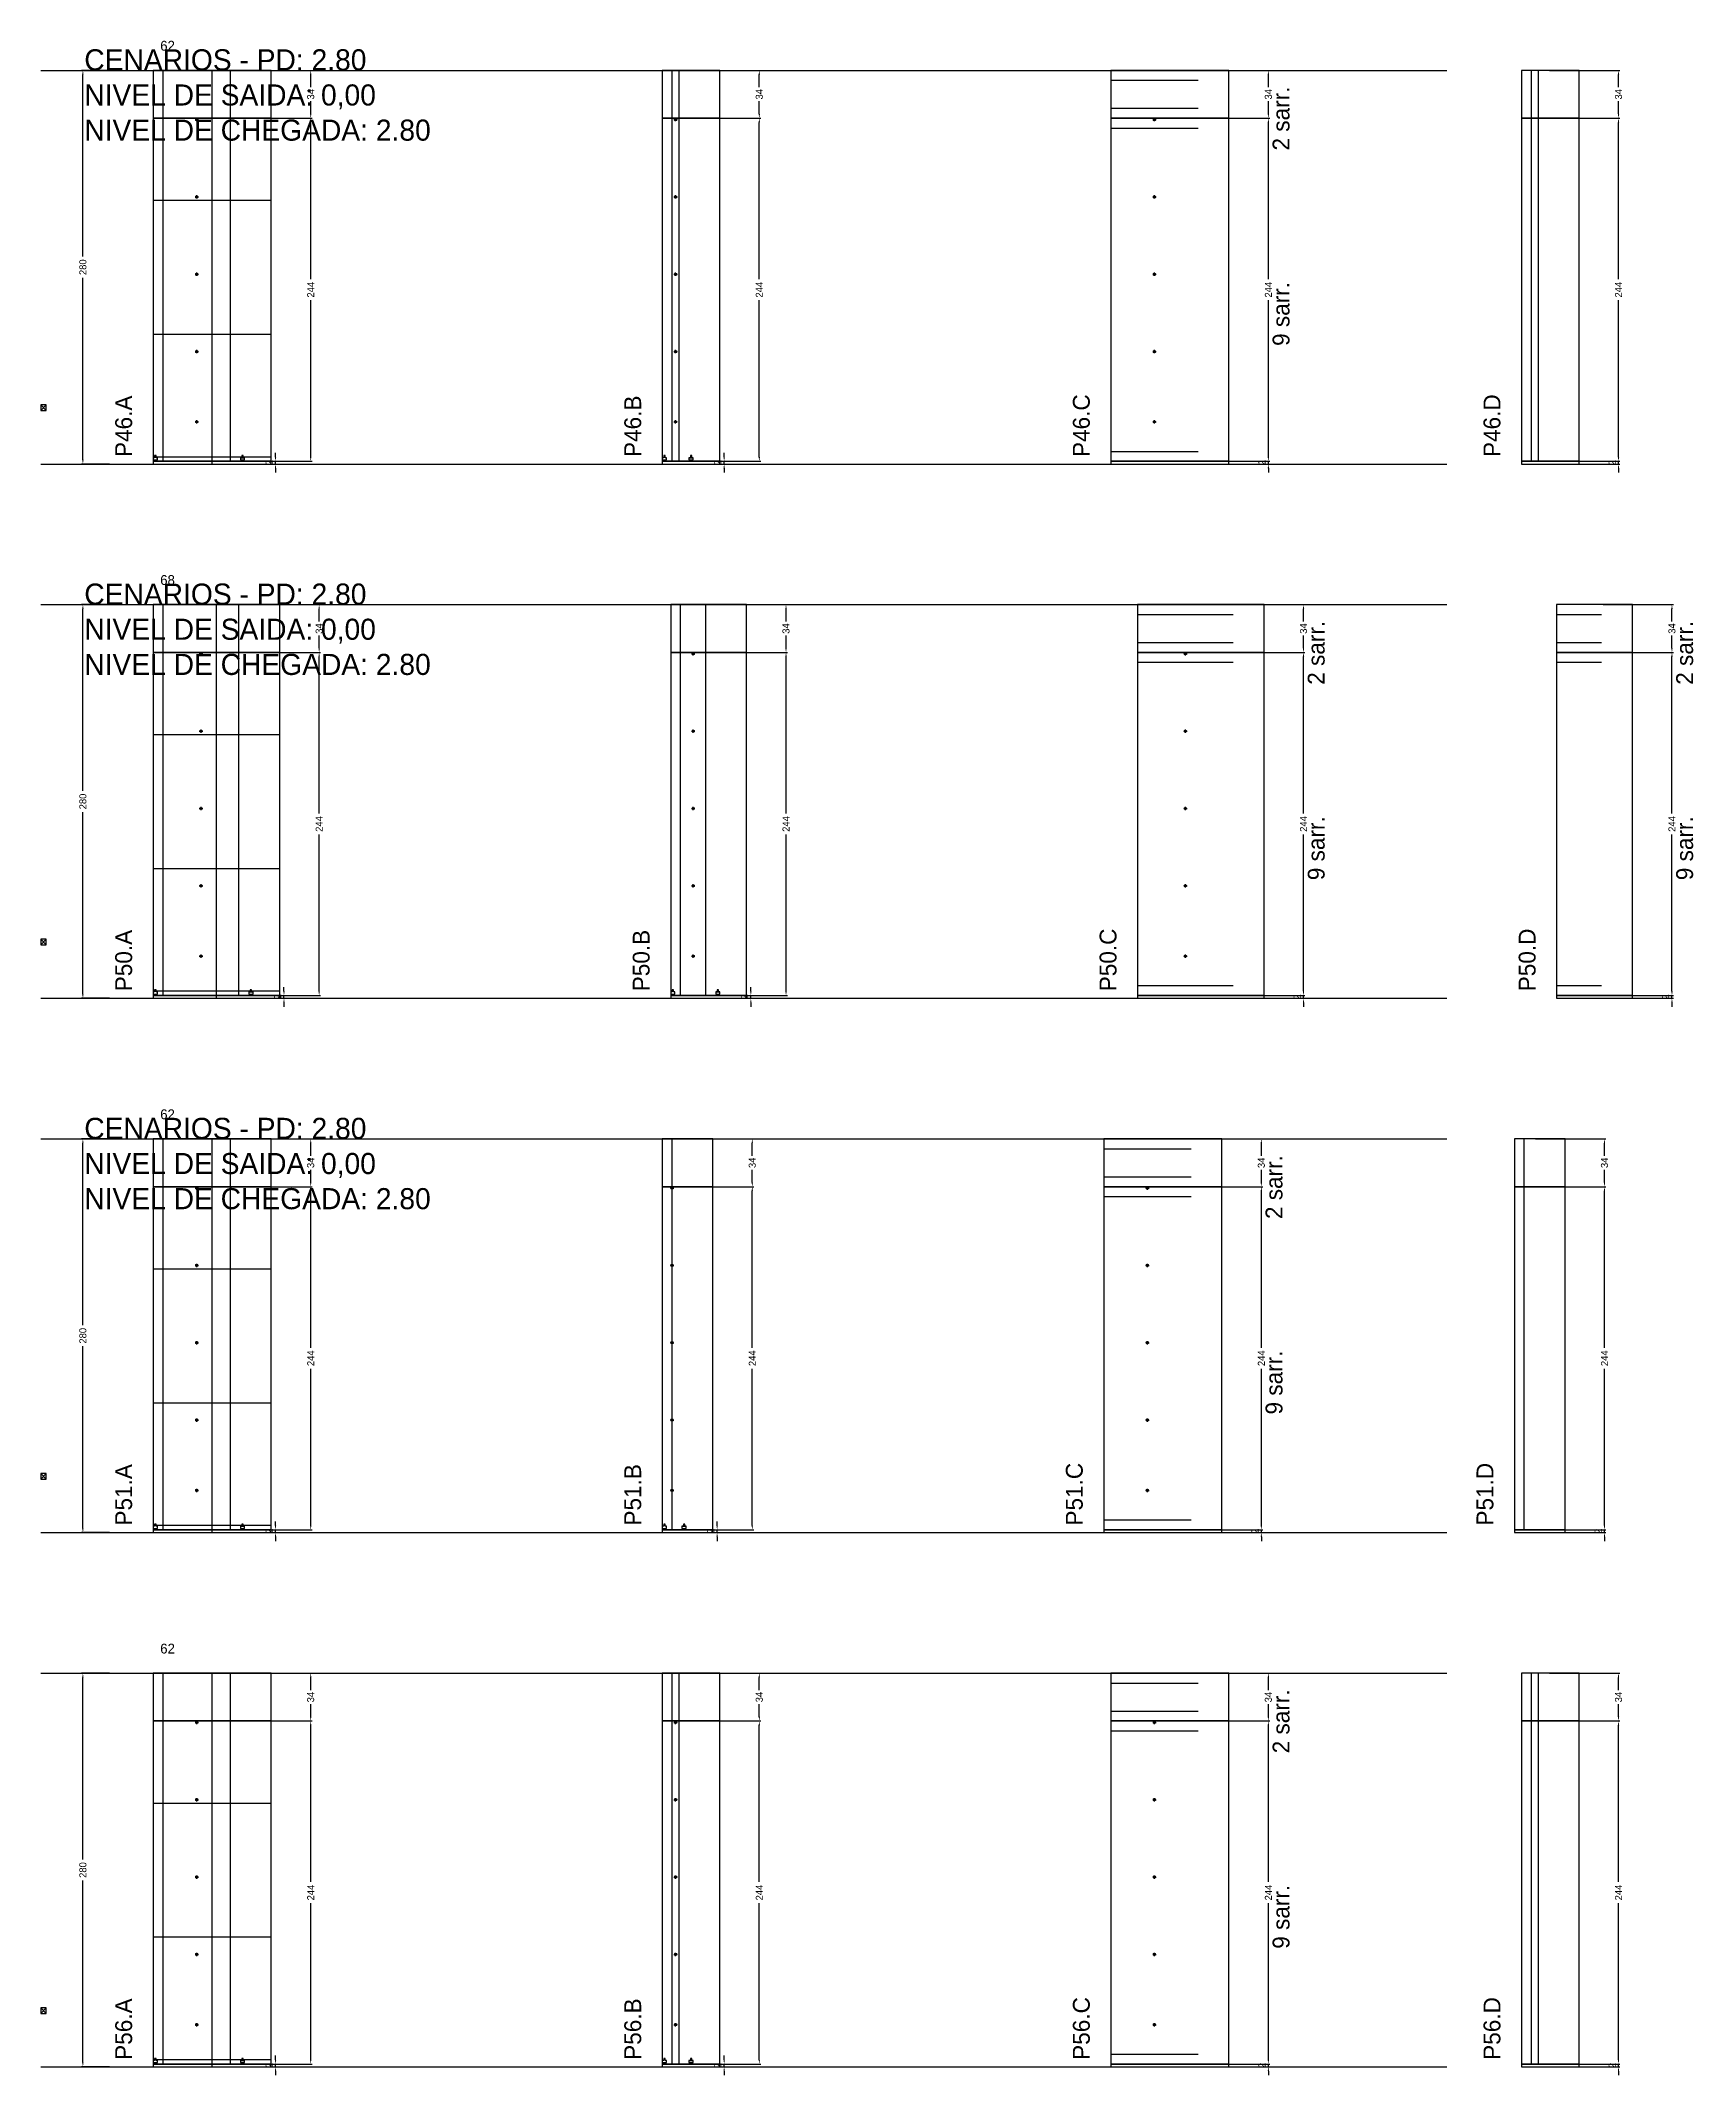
# Model space of a CAD drawing. Header units: centimetres. Extents: x -12000 to 4115, y -10266 to 2668.
# Drawn here: x -7000 to -5825, y -10266 to -8819 of the extents above; entities that cross this region are included whole.
import ezdxf

# ---------------------------------------------------------------- set-up
doc = ezdxf.new("R2010")
doc.units = ezdxf.units.CM
doc.linetypes.add('DASHED', pattern=[2, -2])
for name, color, linetype in [('COTA', 241, 'Continuous'), ('COTAS FURACAO', 16, 'Continuous'), ('Madeira', 30, 'Continuous'), ('NOMENCLATURA', 7, 'Continuous'), ('Nível', 160, 'Continuous'), ('Painéis', 200, 'Continuous'), ('Perfil Metálico', 150, 'Continuous'), ('SARR_2.2x7', 40, 'Continuous'), ('SARRAFO DE PRESSAO', 200, 'Continuous'), ('texto', 7, 'Continuous')]:
    doc.layers.add(name, color=color, linetype=linetype)
doc.dimstyles.new('PAINEL-NOVA', dxfattribs={"dimtxt": 5, "dimasz": 3, "dimexe": 1, "dimexo": 1, "dimgap": 1, "dimtad": 1, "dimcen": 2.5, "dimazin": 3, "dimtfac": 1, "dimtmove": 0, "dimatfit": 3})

# ---------------------------------------------------------------- blocks, each defined once
blk = doc.blocks.new('_CLOSEDFILLED')
at = {"color": 0, "linetype": 'BYBLOCK'}
blk.add_solid([(-1, 0.16), (0, 0), (-1, -0.16)], dxfattribs=at)
blk = doc.blocks.new('*D599')
for p, q in [((-6951, -8840), (-6971, -8840)), ((-6970, -8972.5), (-6970, -8843)), ((-6970, -9117), (-6970, -8987.5)), ((-6951, -9120), (-6971, -9120))]:
    blk.add_line(p, q)
at = {"layer": 'Defpoints'}
for p in [(-6950, -8840), (-6970, -9120), (-6950, -9120)]:
    blk.add_point(p, dxfattribs=at)
at = {"layer": 'COTA', "xscale": 3, "yscale": 3}
for p, rotation in [((-6970, -8840), 90), ((-6970, -9120), 270)]:
    blk.add_blockref('_CLOSEDFILLED', p, dxfattribs=dict(at, rotation=rotation))
at = {"layer": 'COTA', "insert": (-6970, -8980), "char_height": 5, "attachment_point": 5, "rotation": 90}
blk.add_mtext('280', dxfattribs=at)
blk = doc.blocks.new('MULDURA')
at = {"layer": 'Paineis'}
for p, q in [((0, 0), (4, 4)), ((4, 0), (0, 4))]:
    blk.add_line(p, q, dxfattribs=at)
blk.add_lwpolyline([(0, 0), (4, 0), (4, 4), (0, 4)], close=True, dxfattribs=at)
blk = doc.blocks.new('*D601')
for p, q in [((-6857, -8874), (-6807, -8874)), ((-6808, -8988.5), (-6808, -8877)), ((-6808, -9115), (-6808, -9003.5)), ((-6857, -9118), (-6807, -9118))]:
    blk.add_line(p, q)
at = {"layer": 'Defpoints'}
for p in [(-6858, -8874), (-6858, -9118), (-6808, -9118)]:
    blk.add_point(p, dxfattribs=at)
at = {"layer": 'COTA', "xscale": 3, "yscale": 3}
for p, rotation in [((-6808, -8874), 90), ((-6808, -9118), 270)]:
    blk.add_blockref('_CLOSEDFILLED', p, dxfattribs=dict(at, rotation=rotation))
at = {"layer": 'COTA', "insert": (-6808, -8996), "char_height": 5, "attachment_point": 5, "rotation": 90}
blk.add_mtext('244', dxfattribs=at)
blk = doc.blocks.new('*D602')
for p, q in [((-6857, -8840), (-6807, -8840)), ((-6808, -8852), (-6808, -8843)), ((-6808, -8871), (-6808, -8862)), ((-6857, -8874), (-6807, -8874))]:
    blk.add_line(p, q)
at = {"layer": 'Defpoints'}
for p in [(-6858, -8840), (-6858, -8874), (-6808, -8874)]:
    blk.add_point(p, dxfattribs=at)
at = {"layer": 'COTA', "xscale": 3, "yscale": 3}
for p, rotation in [((-6808, -8840), 90), ((-6808, -8874), 270)]:
    blk.add_blockref('_CLOSEDFILLED', p, dxfattribs=dict(at, rotation=rotation))
at = {"layer": 'COTA', "insert": (-6808, -8857), "char_height": 5, "attachment_point": 5, "rotation": 90}
blk.add_mtext('34', dxfattribs=at)
blk = doc.blocks.new('SLIPTEE')
at = {"layer": 'Paineis'}
blk.add_lwpolyline([(0, 0), (3, 0), (3, 1.5), (2, 1.5), (2, 3), (1, 3), (1, 1.5), (0, 1.5)], close=True, dxfattribs=at)
blk = doc.blocks.new('SLIPTDD')
at = {"layer": 'Paineis'}
blk.add_line((0, 1.5), (3, 1.5), dxfattribs=at)
blk.add_lwpolyline([(0, 0), (3, 0), (3, 1.5), (2, 1.5), (2, 3), (1, 3), (1, 1.5), (0, 1.5)], close=True, dxfattribs=at)
blk = doc.blocks.new('furacao')
at = {"layer": 'COTAS FURACAO'}
for p, q in [((-1.2, 0), (1.2, 0)), ((0, -1.2), (0, 1.2))]:
    blk.add_line(p, q, dxfattribs=at)
blk.add_circle((0, 0), 0.8, dxfattribs=at)
blk = doc.blocks.new('*D604')
for p, q in [((-6538, -8874), (-6488, -8874)), ((-6489, -8988.5), (-6489, -8877)), ((-6489, -9115), (-6489, -9003.5)), ((-6538, -9118), (-6488, -9118))]:
    blk.add_line(p, q)
at = {"layer": 'Defpoints'}
for p in [(-6539, -8874), (-6539, -9118), (-6489, -9118)]:
    blk.add_point(p, dxfattribs=at)
at = {"layer": 'COTA', "xscale": 3, "yscale": 3}
for p, rotation in [((-6489, -8874), 90), ((-6489, -9118), 270)]:
    blk.add_blockref('_CLOSEDFILLED', p, dxfattribs=dict(at, rotation=rotation))
at = {"layer": 'COTA', "insert": (-6489, -8996), "char_height": 5, "attachment_point": 5, "rotation": 90}
blk.add_mtext('244', dxfattribs=at)
blk = doc.blocks.new('*D605')
for p, q in [((-6538, -8840), (-6488, -8840)), ((-6489, -8852), (-6489, -8843)), ((-6489, -8871), (-6489, -8862)), ((-6538, -8874), (-6488, -8874))]:
    blk.add_line(p, q)
at = {"layer": 'Defpoints'}
for p in [(-6539, -8840), (-6539, -8874), (-6489, -8874)]:
    blk.add_point(p, dxfattribs=at)
at = {"layer": 'COTA', "xscale": 3, "yscale": 3}
for p, rotation in [((-6489, -8840), 90), ((-6489, -8874), 270)]:
    blk.add_blockref('_CLOSEDFILLED', p, dxfattribs=dict(at, rotation=rotation))
at = {"layer": 'COTA', "insert": (-6489, -8857), "char_height": 5, "attachment_point": 5, "rotation": 90}
blk.add_mtext('34', dxfattribs=at)
blk = doc.blocks.new('*D607')
for p, q in [((-6176, -8874), (-6126, -8874)), ((-6127, -8988.5), (-6127, -8877)), ((-6127, -9115), (-6127, -9003.5)), ((-6176, -9118), (-6126, -9118))]:
    blk.add_line(p, q)
at = {"layer": 'Defpoints'}
for p in [(-6177, -8874), (-6177, -9118), (-6127, -9118)]:
    blk.add_point(p, dxfattribs=at)
at = {"layer": 'COTA', "xscale": 3, "yscale": 3}
for p, rotation in [((-6127, -8874), 90), ((-6127, -9118), 270)]:
    blk.add_blockref('_CLOSEDFILLED', p, dxfattribs=dict(at, rotation=rotation))
at = {"layer": 'COTA', "insert": (-6127, -8996), "char_height": 5, "attachment_point": 5, "rotation": 90}
blk.add_mtext('244', dxfattribs=at)
blk = doc.blocks.new('*D608')
for p, q in [((-6176, -8840), (-6126, -8840)), ((-6127, -8852), (-6127, -8843)), ((-6127, -8871), (-6127, -8862)), ((-6176, -8874), (-6126, -8874))]:
    blk.add_line(p, q)
at = {"layer": 'Defpoints'}
for p in [(-6177, -8840), (-6177, -8874), (-6127, -8874)]:
    blk.add_point(p, dxfattribs=at)
at = {"layer": 'COTA', "xscale": 3, "yscale": 3}
for p, rotation in [((-6127, -8840), 90), ((-6127, -8874), 270)]:
    blk.add_blockref('_CLOSEDFILLED', p, dxfattribs=dict(at, rotation=rotation))
at = {"layer": 'COTA', "insert": (-6127, -8857), "char_height": 5, "attachment_point": 5, "rotation": 90}
blk.add_mtext('34', dxfattribs=at)
blk = doc.blocks.new('*D610')
for p, q in [((-5927, -8874), (-5877, -8874)), ((-5878, -8988.5), (-5878, -8877)), ((-5878, -9115), (-5878, -9003.5)), ((-5927, -9118), (-5877, -9118))]:
    blk.add_line(p, q)
at = {"layer": 'Defpoints'}
for p in [(-5928, -8874), (-5928, -9118), (-5878, -9118)]:
    blk.add_point(p, dxfattribs=at)
at = {"layer": 'COTA', "xscale": 3, "yscale": 3}
for p, rotation in [((-5878, -8874), 90), ((-5878, -9118), 270)]:
    blk.add_blockref('_CLOSEDFILLED', p, dxfattribs=dict(at, rotation=rotation))
at = {"layer": 'COTA', "insert": (-5878, -8996), "char_height": 5, "attachment_point": 5, "rotation": 90}
blk.add_mtext('244', dxfattribs=at)
blk = doc.blocks.new('*D611')
for p, q in [((-5927, -8840), (-5877, -8840)), ((-5878, -8852), (-5878, -8843)), ((-5878, -8871), (-5878, -8862)), ((-5927, -8874), (-5877, -8874))]:
    blk.add_line(p, q)
at = {"layer": 'Defpoints'}
for p in [(-5928, -8840), (-5928, -8874), (-5878, -8874)]:
    blk.add_point(p, dxfattribs=at)
at = {"layer": 'COTA', "xscale": 3, "yscale": 3}
for p, rotation in [((-5878, -8840), 90), ((-5878, -8874), 270)]:
    blk.add_blockref('_CLOSEDFILLED', p, dxfattribs=dict(at, rotation=rotation))
at = {"layer": 'COTA', "insert": (-5878, -8857), "char_height": 5, "attachment_point": 5, "rotation": 90}
blk.add_mtext('34', dxfattribs=at)
blk = doc.blocks.new('*D625')
for p, q in [((-6951, -9220), (-6971, -9220)), ((-6970, -9352.5), (-6970, -9223)), ((-6970, -9497), (-6970, -9367.5)), ((-6951, -9500), (-6971, -9500))]:
    blk.add_line(p, q)
at = {"layer": 'Defpoints'}
for p in [(-6950, -9220), (-6970, -9500), (-6950, -9500)]:
    blk.add_point(p, dxfattribs=at)
at = {"layer": 'COTA', "xscale": 3, "yscale": 3}
for p, rotation in [((-6970, -9220), 90), ((-6970, -9500), 270)]:
    blk.add_blockref('_CLOSEDFILLED', p, dxfattribs=dict(at, rotation=rotation))
at = {"layer": 'COTA', "insert": (-6970, -9360), "char_height": 5, "attachment_point": 5, "rotation": 90}
blk.add_mtext('280', dxfattribs=at)
blk = doc.blocks.new('*D627')
for p, q in [((-6851, -9254), (-6801, -9254)), ((-6802, -9368.5), (-6802, -9257)), ((-6802, -9495), (-6802, -9383.5)), ((-6851, -9498), (-6801, -9498))]:
    blk.add_line(p, q)
at = {"layer": 'Defpoints'}
for p in [(-6852, -9254), (-6852, -9498), (-6802, -9498)]:
    blk.add_point(p, dxfattribs=at)
at = {"layer": 'COTA', "xscale": 3, "yscale": 3}
for p, rotation in [((-6802, -9254), 90), ((-6802, -9498), 270)]:
    blk.add_blockref('_CLOSEDFILLED', p, dxfattribs=dict(at, rotation=rotation))
at = {"layer": 'COTA', "insert": (-6802, -9376), "char_height": 5, "attachment_point": 5, "rotation": 90}
blk.add_mtext('244', dxfattribs=at)
blk = doc.blocks.new('*D628')
for p, q in [((-6851, -9220), (-6801, -9220)), ((-6802, -9232), (-6802, -9223)), ((-6802, -9251), (-6802, -9242)), ((-6851, -9254), (-6801, -9254))]:
    blk.add_line(p, q)
at = {"layer": 'Defpoints'}
for p in [(-6852, -9220), (-6852, -9254), (-6802, -9254)]:
    blk.add_point(p, dxfattribs=at)
at = {"layer": 'COTA', "xscale": 3, "yscale": 3}
for p, rotation in [((-6802, -9220), 90), ((-6802, -9254), 270)]:
    blk.add_blockref('_CLOSEDFILLED', p, dxfattribs=dict(at, rotation=rotation))
at = {"layer": 'COTA', "insert": (-6802, -9237), "char_height": 5, "attachment_point": 5, "rotation": 90}
blk.add_mtext('34', dxfattribs=at)
blk = doc.blocks.new('*D630')
for p, q in [((-6519, -9254), (-6469, -9254)), ((-6470, -9368.5), (-6470, -9257)), ((-6470, -9495), (-6470, -9383.5)), ((-6519, -9498), (-6469, -9498))]:
    blk.add_line(p, q)
at = {"layer": 'Defpoints'}
for p in [(-6520, -9254), (-6520, -9498), (-6470, -9498)]:
    blk.add_point(p, dxfattribs=at)
at = {"layer": 'COTA', "xscale": 3, "yscale": 3}
for p, rotation in [((-6470, -9254), 90), ((-6470, -9498), 270)]:
    blk.add_blockref('_CLOSEDFILLED', p, dxfattribs=dict(at, rotation=rotation))
at = {"layer": 'COTA', "insert": (-6470, -9376), "char_height": 5, "attachment_point": 5, "rotation": 90}
blk.add_mtext('244', dxfattribs=at)
blk = doc.blocks.new('*D631')
for p, q in [((-6519, -9220), (-6469, -9220)), ((-6470, -9232), (-6470, -9223)), ((-6470, -9251), (-6470, -9242)), ((-6519, -9254), (-6469, -9254))]:
    blk.add_line(p, q)
at = {"layer": 'Defpoints'}
for p in [(-6520, -9220), (-6520, -9254), (-6470, -9254)]:
    blk.add_point(p, dxfattribs=at)
at = {"layer": 'COTA', "xscale": 3, "yscale": 3}
for p, rotation in [((-6470, -9220), 90), ((-6470, -9254), 270)]:
    blk.add_blockref('_CLOSEDFILLED', p, dxfattribs=dict(at, rotation=rotation))
at = {"layer": 'COTA', "insert": (-6470, -9237), "char_height": 5, "attachment_point": 5, "rotation": 90}
blk.add_mtext('34', dxfattribs=at)
blk = doc.blocks.new('*D633')
for p, q in [((-6151, -9254), (-6101, -9254)), ((-6102, -9368.5), (-6102, -9257)), ((-6102, -9495), (-6102, -9383.5)), ((-6151, -9498), (-6101, -9498))]:
    blk.add_line(p, q)
at = {"layer": 'Defpoints'}
for p in [(-6152, -9254), (-6152, -9498), (-6102, -9498)]:
    blk.add_point(p, dxfattribs=at)
at = {"layer": 'COTA', "xscale": 3, "yscale": 3}
for p, rotation in [((-6102, -9254), 90), ((-6102, -9498), 270)]:
    blk.add_blockref('_CLOSEDFILLED', p, dxfattribs=dict(at, rotation=rotation))
at = {"layer": 'COTA', "insert": (-6102, -9376), "char_height": 5, "attachment_point": 5, "rotation": 90}
blk.add_mtext('244', dxfattribs=at)
blk = doc.blocks.new('*D634')
for p, q in [((-6151, -9220), (-6101, -9220)), ((-6102, -9232), (-6102, -9223)), ((-6102, -9251), (-6102, -9242)), ((-6151, -9254), (-6101, -9254))]:
    blk.add_line(p, q)
at = {"layer": 'Defpoints'}
for p in [(-6152, -9220), (-6152, -9254), (-6102, -9254)]:
    blk.add_point(p, dxfattribs=at)
at = {"layer": 'COTA', "xscale": 3, "yscale": 3}
for p, rotation in [((-6102, -9220), 90), ((-6102, -9254), 270)]:
    blk.add_blockref('_CLOSEDFILLED', p, dxfattribs=dict(at, rotation=rotation))
at = {"layer": 'COTA', "insert": (-6102, -9237), "char_height": 5, "attachment_point": 5, "rotation": 90}
blk.add_mtext('34', dxfattribs=at)
blk = doc.blocks.new('*D636')
for p, q in [((-5889, -9254), (-5839, -9254)), ((-5840, -9368.5), (-5840, -9257)), ((-5840, -9495), (-5840, -9383.5)), ((-5889, -9498), (-5839, -9498))]:
    blk.add_line(p, q)
at = {"layer": 'Defpoints'}
for p in [(-5890, -9254), (-5890, -9498), (-5840, -9498)]:
    blk.add_point(p, dxfattribs=at)
at = {"layer": 'COTA', "xscale": 3, "yscale": 3}
for p, rotation in [((-5840, -9254), 90), ((-5840, -9498), 270)]:
    blk.add_blockref('_CLOSEDFILLED', p, dxfattribs=dict(at, rotation=rotation))
at = {"layer": 'COTA', "insert": (-5840, -9376), "char_height": 5, "attachment_point": 5, "rotation": 90}
blk.add_mtext('244', dxfattribs=at)
blk = doc.blocks.new('*D637')
for p, q in [((-5889, -9220), (-5839, -9220)), ((-5840, -9232), (-5840, -9223)), ((-5840, -9251), (-5840, -9242)), ((-5889, -9254), (-5839, -9254))]:
    blk.add_line(p, q)
at = {"layer": 'Defpoints'}
for p in [(-5890, -9220), (-5890, -9254), (-5840, -9254)]:
    blk.add_point(p, dxfattribs=at)
at = {"layer": 'COTA', "xscale": 3, "yscale": 3}
for p, rotation in [((-5840, -9220), 90), ((-5840, -9254), 270)]:
    blk.add_blockref('_CLOSEDFILLED', p, dxfattribs=dict(at, rotation=rotation))
at = {"layer": 'COTA', "insert": (-5840, -9237), "char_height": 5, "attachment_point": 5, "rotation": 90}
blk.add_mtext('34', dxfattribs=at)
blk = doc.blocks.new('*D651')
for p, q in [((-6951, -9600), (-6971, -9600)), ((-6970, -9732.5), (-6970, -9603)), ((-6970, -9877), (-6970, -9747.5)), ((-6951, -9880), (-6971, -9880))]:
    blk.add_line(p, q)
at = {"layer": 'Defpoints'}
for p in [(-6950, -9600), (-6970, -9880), (-6950, -9880)]:
    blk.add_point(p, dxfattribs=at)
at = {"layer": 'COTA', "xscale": 3, "yscale": 3}
for p, rotation in [((-6970, -9600), 90), ((-6970, -9880), 270)]:
    blk.add_blockref('_CLOSEDFILLED', p, dxfattribs=dict(at, rotation=rotation))
at = {"layer": 'COTA', "insert": (-6970, -9740), "char_height": 5, "attachment_point": 5, "rotation": 90}
blk.add_mtext('280', dxfattribs=at)
blk = doc.blocks.new('*D653')
for p, q in [((-6857, -9634), (-6807, -9634)), ((-6808, -9748.5), (-6808, -9637)), ((-6808, -9875), (-6808, -9763.5)), ((-6857, -9878), (-6807, -9878))]:
    blk.add_line(p, q)
at = {"layer": 'Defpoints'}
for p in [(-6858, -9634), (-6858, -9878), (-6808, -9878)]:
    blk.add_point(p, dxfattribs=at)
at = {"layer": 'COTA', "xscale": 3, "yscale": 3}
for p, rotation in [((-6808, -9634), 90), ((-6808, -9878), 270)]:
    blk.add_blockref('_CLOSEDFILLED', p, dxfattribs=dict(at, rotation=rotation))
at = {"layer": 'COTA', "insert": (-6808, -9756), "char_height": 5, "attachment_point": 5, "rotation": 90}
blk.add_mtext('244', dxfattribs=at)
blk = doc.blocks.new('*D654')
for p, q in [((-6857, -9600), (-6807, -9600)), ((-6808, -9612), (-6808, -9603)), ((-6808, -9631), (-6808, -9622)), ((-6857, -9634), (-6807, -9634))]:
    blk.add_line(p, q)
at = {"layer": 'Defpoints'}
for p in [(-6858, -9600), (-6858, -9634), (-6808, -9634)]:
    blk.add_point(p, dxfattribs=at)
at = {"layer": 'COTA', "xscale": 3, "yscale": 3}
for p, rotation in [((-6808, -9600), 90), ((-6808, -9634), 270)]:
    blk.add_blockref('_CLOSEDFILLED', p, dxfattribs=dict(at, rotation=rotation))
at = {"layer": 'COTA', "insert": (-6808, -9617), "char_height": 5, "attachment_point": 5, "rotation": 90}
blk.add_mtext('34', dxfattribs=at)
blk = doc.blocks.new('*D656')
for p, q in [((-6543, -9634), (-6493, -9634)), ((-6494, -9748.5), (-6494, -9637)), ((-6494, -9875), (-6494, -9763.5)), ((-6543, -9878), (-6493, -9878))]:
    blk.add_line(p, q)
at = {"layer": 'Defpoints'}
for p in [(-6544, -9634), (-6544, -9878), (-6494, -9878)]:
    blk.add_point(p, dxfattribs=at)
at = {"layer": 'COTA', "xscale": 3, "yscale": 3}
for p, rotation in [((-6494, -9634), 90), ((-6494, -9878), 270)]:
    blk.add_blockref('_CLOSEDFILLED', p, dxfattribs=dict(at, rotation=rotation))
at = {"layer": 'COTA', "insert": (-6494, -9756), "char_height": 5, "attachment_point": 5, "rotation": 90}
blk.add_mtext('244', dxfattribs=at)
blk = doc.blocks.new('*D657')
for p, q in [((-6543, -9600), (-6493, -9600)), ((-6494, -9612), (-6494, -9603)), ((-6494, -9631), (-6494, -9622)), ((-6543, -9634), (-6493, -9634))]:
    blk.add_line(p, q)
at = {"layer": 'Defpoints'}
for p in [(-6544, -9600), (-6544, -9634), (-6494, -9634)]:
    blk.add_point(p, dxfattribs=at)
at = {"layer": 'COTA', "xscale": 3, "yscale": 3}
for p, rotation in [((-6494, -9600), 90), ((-6494, -9634), 270)]:
    blk.add_blockref('_CLOSEDFILLED', p, dxfattribs=dict(at, rotation=rotation))
at = {"layer": 'COTA', "insert": (-6494, -9617), "char_height": 5, "attachment_point": 5, "rotation": 90}
blk.add_mtext('34', dxfattribs=at)
blk = doc.blocks.new('*D659')
for p, q in [((-6181, -9634), (-6131, -9634)), ((-6132, -9748.5), (-6132, -9637)), ((-6132, -9875), (-6132, -9763.5)), ((-6181, -9878), (-6131, -9878))]:
    blk.add_line(p, q)
at = {"layer": 'Defpoints'}
for p in [(-6182, -9634), (-6182, -9878), (-6132, -9878)]:
    blk.add_point(p, dxfattribs=at)
at = {"layer": 'COTA', "xscale": 3, "yscale": 3}
for p, rotation in [((-6132, -9634), 90), ((-6132, -9878), 270)]:
    blk.add_blockref('_CLOSEDFILLED', p, dxfattribs=dict(at, rotation=rotation))
at = {"layer": 'COTA', "insert": (-6132, -9756), "char_height": 5, "attachment_point": 5, "rotation": 90}
blk.add_mtext('244', dxfattribs=at)
blk = doc.blocks.new('*D660')
for p, q in [((-6181, -9600), (-6131, -9600)), ((-6132, -9612), (-6132, -9603)), ((-6132, -9631), (-6132, -9622)), ((-6181, -9634), (-6131, -9634))]:
    blk.add_line(p, q)
at = {"layer": 'Defpoints'}
for p in [(-6182, -9600), (-6182, -9634), (-6132, -9634)]:
    blk.add_point(p, dxfattribs=at)
at = {"layer": 'COTA', "xscale": 3, "yscale": 3}
for p, rotation in [((-6132, -9600), 90), ((-6132, -9634), 270)]:
    blk.add_blockref('_CLOSEDFILLED', p, dxfattribs=dict(at, rotation=rotation))
at = {"layer": 'COTA', "insert": (-6132, -9617), "char_height": 5, "attachment_point": 5, "rotation": 90}
blk.add_mtext('34', dxfattribs=at)
blk = doc.blocks.new('*D662')
for p, q in [((-5937, -9634), (-5887, -9634)), ((-5888, -9748.5), (-5888, -9637)), ((-5888, -9875), (-5888, -9763.5)), ((-5937, -9878), (-5887, -9878))]:
    blk.add_line(p, q)
at = {"layer": 'Defpoints'}
for p in [(-5938, -9634), (-5938, -9878), (-5888, -9878)]:
    blk.add_point(p, dxfattribs=at)
at = {"layer": 'COTA', "xscale": 3, "yscale": 3}
for p, rotation in [((-5888, -9634), 90), ((-5888, -9878), 270)]:
    blk.add_blockref('_CLOSEDFILLED', p, dxfattribs=dict(at, rotation=rotation))
at = {"layer": 'COTA', "insert": (-5888, -9756), "char_height": 5, "attachment_point": 5, "rotation": 90}
blk.add_mtext('244', dxfattribs=at)
blk = doc.blocks.new('*D663')
for p, q in [((-5937, -9600), (-5887, -9600)), ((-5888, -9612), (-5888, -9603)), ((-5888, -9631), (-5888, -9622)), ((-5937, -9634), (-5887, -9634))]:
    blk.add_line(p, q)
at = {"layer": 'Defpoints'}
for p in [(-5938, -9600), (-5938, -9634), (-5888, -9634)]:
    blk.add_point(p, dxfattribs=at)
at = {"layer": 'COTA', "xscale": 3, "yscale": 3}
for p, rotation in [((-5888, -9600), 90), ((-5888, -9634), 270)]:
    blk.add_blockref('_CLOSEDFILLED', p, dxfattribs=dict(at, rotation=rotation))
at = {"layer": 'COTA', "insert": (-5888, -9617), "char_height": 5, "attachment_point": 5, "rotation": 90}
blk.add_mtext('34', dxfattribs=at)
blk = doc.blocks.new('*D677')
for p, q in [((-6951, -9980), (-6971, -9980)), ((-6970, -10112.5), (-6970, -9983)), ((-6970, -10257), (-6970, -10127.5)), ((-6951, -10260), (-6971, -10260))]:
    blk.add_line(p, q)
at = {"layer": 'Defpoints'}
for p in [(-6950, -9980), (-6970, -10260), (-6950, -10260)]:
    blk.add_point(p, dxfattribs=at)
at = {"layer": 'COTA', "xscale": 3, "yscale": 3}
for p, rotation in [((-6970, -9980), 90), ((-6970, -10260), 270)]:
    blk.add_blockref('_CLOSEDFILLED', p, dxfattribs=dict(at, rotation=rotation))
at = {"layer": 'COTA', "insert": (-6970, -10120), "char_height": 5, "attachment_point": 5, "rotation": 90}
blk.add_mtext('280', dxfattribs=at)
blk = doc.blocks.new('*D679')
for p, q in [((-6857, -10014), (-6807, -10014)), ((-6808, -10128.5), (-6808, -10017)), ((-6808, -10255), (-6808, -10143.5)), ((-6857, -10258), (-6807, -10258))]:
    blk.add_line(p, q)
at = {"layer": 'Defpoints'}
for p in [(-6858, -10014), (-6858, -10258), (-6808, -10258)]:
    blk.add_point(p, dxfattribs=at)
at = {"layer": 'COTA', "xscale": 3, "yscale": 3}
for p, rotation in [((-6808, -10014), 90), ((-6808, -10258), 270)]:
    blk.add_blockref('_CLOSEDFILLED', p, dxfattribs=dict(at, rotation=rotation))
at = {"layer": 'COTA', "insert": (-6808, -10136), "char_height": 5, "attachment_point": 5, "rotation": 90}
blk.add_mtext('244', dxfattribs=at)
blk = doc.blocks.new('*D680')
for p, q in [((-6857, -9980), (-6807, -9980)), ((-6808, -9992), (-6808, -9983)), ((-6808, -10011), (-6808, -10002)), ((-6857, -10014), (-6807, -10014))]:
    blk.add_line(p, q)
at = {"layer": 'Defpoints'}
for p in [(-6858, -9980), (-6858, -10014), (-6808, -10014)]:
    blk.add_point(p, dxfattribs=at)
at = {"layer": 'COTA', "xscale": 3, "yscale": 3}
for p, rotation in [((-6808, -9980), 90), ((-6808, -10014), 270)]:
    blk.add_blockref('_CLOSEDFILLED', p, dxfattribs=dict(at, rotation=rotation))
at = {"layer": 'COTA', "insert": (-6808, -9997), "char_height": 5, "attachment_point": 5, "rotation": 90}
blk.add_mtext('34', dxfattribs=at)
blk = doc.blocks.new('*D682')
for p, q in [((-6538, -10014), (-6488, -10014)), ((-6489, -10128.5), (-6489, -10017)), ((-6489, -10255), (-6489, -10143.5)), ((-6538, -10258), (-6488, -10258))]:
    blk.add_line(p, q)
at = {"layer": 'Defpoints'}
for p in [(-6539, -10014), (-6539, -10258), (-6489, -10258)]:
    blk.add_point(p, dxfattribs=at)
at = {"layer": 'COTA', "xscale": 3, "yscale": 3}
for p, rotation in [((-6489, -10014), 90), ((-6489, -10258), 270)]:
    blk.add_blockref('_CLOSEDFILLED', p, dxfattribs=dict(at, rotation=rotation))
at = {"layer": 'COTA', "insert": (-6489, -10136), "char_height": 5, "attachment_point": 5, "rotation": 90}
blk.add_mtext('244', dxfattribs=at)
blk = doc.blocks.new('*D683')
for p, q in [((-6538, -9980), (-6488, -9980)), ((-6489, -9992), (-6489, -9983)), ((-6489, -10011), (-6489, -10002)), ((-6538, -10014), (-6488, -10014))]:
    blk.add_line(p, q)
at = {"layer": 'Defpoints'}
for p in [(-6539, -9980), (-6539, -10014), (-6489, -10014)]:
    blk.add_point(p, dxfattribs=at)
at = {"layer": 'COTA', "xscale": 3, "yscale": 3}
for p, rotation in [((-6489, -9980), 90), ((-6489, -10014), 270)]:
    blk.add_blockref('_CLOSEDFILLED', p, dxfattribs=dict(at, rotation=rotation))
at = {"layer": 'COTA', "insert": (-6489, -9997), "char_height": 5, "attachment_point": 5, "rotation": 90}
blk.add_mtext('34', dxfattribs=at)
blk = doc.blocks.new('*D685')
for p, q in [((-6176, -10014), (-6126, -10014)), ((-6127, -10128.5), (-6127, -10017)), ((-6127, -10255), (-6127, -10143.5)), ((-6176, -10258), (-6126, -10258))]:
    blk.add_line(p, q)
at = {"layer": 'Defpoints'}
for p in [(-6177, -10014), (-6177, -10258), (-6127, -10258)]:
    blk.add_point(p, dxfattribs=at)
at = {"layer": 'COTA', "xscale": 3, "yscale": 3}
for p, rotation in [((-6127, -10014), 90), ((-6127, -10258), 270)]:
    blk.add_blockref('_CLOSEDFILLED', p, dxfattribs=dict(at, rotation=rotation))
at = {"layer": 'COTA', "insert": (-6127, -10136), "char_height": 5, "attachment_point": 5, "rotation": 90}
blk.add_mtext('244', dxfattribs=at)
blk = doc.blocks.new('*D686')
for p, q in [((-6176, -9980), (-6126, -9980)), ((-6127, -9992), (-6127, -9983)), ((-6127, -10011), (-6127, -10002)), ((-6176, -10014), (-6126, -10014))]:
    blk.add_line(p, q)
at = {"layer": 'Defpoints'}
for p in [(-6177, -9980), (-6177, -10014), (-6127, -10014)]:
    blk.add_point(p, dxfattribs=at)
at = {"layer": 'COTA', "xscale": 3, "yscale": 3}
for p, rotation in [((-6127, -9980), 90), ((-6127, -10014), 270)]:
    blk.add_blockref('_CLOSEDFILLED', p, dxfattribs=dict(at, rotation=rotation))
at = {"layer": 'COTA', "insert": (-6127, -9997), "char_height": 5, "attachment_point": 5, "rotation": 90}
blk.add_mtext('34', dxfattribs=at)
blk = doc.blocks.new('*D688')
for p, q in [((-5927, -10014), (-5877, -10014)), ((-5878, -10128.5), (-5878, -10017)), ((-5878, -10255), (-5878, -10143.5)), ((-5927, -10258), (-5877, -10258))]:
    blk.add_line(p, q)
at = {"layer": 'Defpoints'}
for p in [(-5928, -10014), (-5928, -10258), (-5878, -10258)]:
    blk.add_point(p, dxfattribs=at)
at = {"layer": 'COTA', "xscale": 3, "yscale": 3}
for p, rotation in [((-5878, -10014), 90), ((-5878, -10258), 270)]:
    blk.add_blockref('_CLOSEDFILLED', p, dxfattribs=dict(at, rotation=rotation))
at = {"layer": 'COTA', "insert": (-5878, -10136), "char_height": 5, "attachment_point": 5, "rotation": 90}
blk.add_mtext('244', dxfattribs=at)
blk = doc.blocks.new('*D689')
for p, q in [((-5927, -9980), (-5877, -9980)), ((-5878, -9992), (-5878, -9983)), ((-5878, -10011), (-5878, -10002)), ((-5927, -10014), (-5877, -10014))]:
    blk.add_line(p, q)
at = {"layer": 'Defpoints'}
for p in [(-5928, -9980), (-5928, -10014), (-5878, -10014)]:
    blk.add_point(p, dxfattribs=at)
at = {"layer": 'COTA', "xscale": 3, "yscale": 3}
for p, rotation in [((-5878, -9980), 90), ((-5878, -10014), 270)]:
    blk.add_blockref('_CLOSEDFILLED', p, dxfattribs=dict(at, rotation=rotation))
at = {"layer": 'COTA', "insert": (-5878, -9997), "char_height": 5, "attachment_point": 5, "rotation": 90}
blk.add_mtext('34', dxfattribs=at)

msp = doc.modelspace()

# ---------------------------------------------------------------- linework, layer by layer
at = {"layer": 'Madeira'}
for points in [[(-6920, -8932.4), (-6836, -8932.4)], [(-6920, -9027.6), (-6836, -9027.6)], [(-6920, -9312.4), (-6830, -9312.4)], [(-6920, -9407.6), (-6830, -9407.6)], [(-6920, -9692.4), (-6836, -9692.4)], [(-6920, -9787.6), (-6836, -9787.6)], [(-6920, -10072.4), (-6836, -10072.4)], [(-6920, -10167.6), (-6836, -10167.6)]]:
    msp.add_lwpolyline(points, dxfattribs=at)
at = {"layer": 'Nível', "linetype": 'DASHED'}
for points in [[(-7000, -8840), (-6000, -8840)], [(-7000, -9120), (-6000, -9120)], [(-7000, -9220), (-6000, -9220)], [(-7000, -9500), (-6000, -9500)], [(-7000, -9600), (-6000, -9600)], [(-7000, -9880), (-6000, -9880)], [(-7000, -9980), (-6000, -9980)], [(-7000, -10260), (-6000, -10260)]]:
    msp.add_lwpolyline(points, dxfattribs=at)
at = {"layer": 'Painéis'}
for points in [[(-6920, -8874), (-6836, -8874), (-6836, -8840), (-6920, -8840)], [(-6920, -9120), (-6836, -9120), (-6836, -8840), (-6920, -8840)], [(-6558, -8874), (-6517, -8874), (-6517, -8840), (-6558, -8840)], [(-6239, -8874), (-6155, -8874), (-6155, -8840), (-6239, -8840)], [(-5947, -8874), (-5906, -8874), (-5906, -8840), (-5947, -8840)], [(-6920, -9118), (-6836, -9118), (-6836, -8874), (-6920, -8874)], [(-6558, -9118), (-6517, -9118), (-6517, -8874), (-6558, -8874)], [(-6239, -9118), (-6155, -9118), (-6155, -8874), (-6239, -8874)], [(-5947, -9118), (-5906, -9118), (-5906, -8874), (-5947, -8874)], [(-6920, -9120), (-6836, -9120), (-6836, -9118), (-6920, -9118)], [(-6558, -9120), (-6517, -9120), (-6517, -9118), (-6558, -9118)], [(-6239, -9120), (-6155, -9120), (-6155, -9118), (-6239, -9118)], [(-5947, -9120), (-5906, -9120), (-5906, -9118), (-5947, -9118)], [(-6920, -9254), (-6830, -9254), (-6830, -9220), (-6920, -9220)], [(-6920, -9500), (-6830, -9500), (-6830, -9220), (-6920, -9220)], [(-6552, -9254), (-6498, -9254), (-6498, -9220), (-6552, -9220)], [(-6220, -9254), (-6130, -9254), (-6130, -9220), (-6220, -9220)], [(-5922, -9254), (-5868, -9254), (-5868, -9220), (-5922, -9220)], [(-6920, -9498), (-6830, -9498), (-6830, -9254), (-6920, -9254)], [(-6552, -9498), (-6498, -9498), (-6498, -9254), (-6552, -9254)], [(-6220, -9498), (-6130, -9498), (-6130, -9254), (-6220, -9254)], [(-5922, -9498), (-5868, -9498), (-5868, -9254), (-5922, -9254)], [(-6920, -9500), (-6830, -9500), (-6830, -9498), (-6920, -9498)], [(-6552, -9500), (-6498, -9500), (-6498, -9498), (-6552, -9498)], [(-6220, -9500), (-6130, -9500), (-6130, -9498), (-6220, -9498)], [(-5922, -9500), (-5868, -9500), (-5868, -9498), (-5922, -9498)], [(-6920, -9634), (-6836, -9634), (-6836, -9600), (-6920, -9600)], [(-6920, -9880), (-6836, -9880), (-6836, -9600), (-6920, -9600)], [(-6558, -9634), (-6522, -9634), (-6522, -9600), (-6558, -9600)], [(-6244, -9634), (-6160, -9634), (-6160, -9600), (-6244, -9600)], [(-5952, -9634), (-5916, -9634), (-5916, -9600), (-5952, -9600)], [(-6920, -9878), (-6836, -9878), (-6836, -9634), (-6920, -9634)], [(-6558, -9878), (-6522, -9878), (-6522, -9634), (-6558, -9634)], [(-6244, -9878), (-6160, -9878), (-6160, -9634), (-6244, -9634)], [(-5952, -9878), (-5916, -9878), (-5916, -9634), (-5952, -9634)], [(-6920, -9880), (-6836, -9880), (-6836, -9878), (-6920, -9878)], [(-6558, -9880), (-6522, -9880), (-6522, -9878), (-6558, -9878)], [(-6244, -9880), (-6160, -9880), (-6160, -9878), (-6244, -9878)], [(-5952, -9880), (-5916, -9880), (-5916, -9878), (-5952, -9878)], [(-6920, -10014), (-6836, -10014), (-6836, -9980), (-6920, -9980)], [(-6920, -10260), (-6836, -10260), (-6836, -9980), (-6920, -9980)], [(-6558, -10014), (-6517, -10014), (-6517, -9980), (-6558, -9980)], [(-6239, -10014), (-6155, -10014), (-6155, -9980), (-6239, -9980)], [(-5947, -10014), (-5906, -10014), (-5906, -9980), (-5947, -9980)], [(-6920, -10258), (-6836, -10258), (-6836, -10014), (-6920, -10014)], [(-6558, -10258), (-6517, -10258), (-6517, -10014), (-6558, -10014)], [(-6239, -10258), (-6155, -10258), (-6155, -10014), (-6239, -10014)], [(-5947, -10258), (-5906, -10258), (-5906, -10014), (-5947, -10014)], [(-6920, -10260), (-6836, -10260), (-6836, -10258), (-6920, -10258)], [(-6558, -10260), (-6517, -10260), (-6517, -10258), (-6558, -10258)], [(-6239, -10260), (-6155, -10260), (-6155, -10258), (-6239, -10258)], [(-5947, -10260), (-5906, -10260), (-5906, -10258), (-5947, -10258)]]:
    msp.add_lwpolyline(points, close=True, dxfattribs=at)
at = {"layer": 'Perfil Metálico'}
for p, q in [((-6878, -9120), (-6878, -8840)), ((-6875, -9500), (-6875, -9220)), ((-6878, -9880), (-6878, -9600)), ((-6878, -10260), (-6878, -9980))]:
    msp.add_line(p, q, dxfattribs=at)
at = {"layer": 'SARR_2.2x7'}
for points in [[(-6913, -8874), (-6913, -8840)], [(-6865, -8874), (-6865, -8840)], [(-6551, -8874), (-6551, -8840)], [(-6546, -8874), (-6546, -8840)], [(-5940, -8874), (-5940, -8840)], [(-5935, -8874), (-5935, -8840)], [(-6239, -8847), (-6177, -8847)], [(-6239, -8867), (-6177, -8867)], [(-6239, -8881), (-6177, -8881)], [(-6239, -9111), (-6177, -9111)], [(-6913, -9254), (-6913, -9220)], [(-6859, -9254), (-6859, -9220)], [(-6545, -9254), (-6545, -9220)], [(-6527, -9254), (-6527, -9220)], [(-6220, -9227), (-6152, -9227)], [(-5922, -9227), (-5890, -9227)], [(-6220, -9247), (-6152, -9247)], [(-6220, -9261), (-6152, -9261)], [(-5922, -9247), (-5890, -9247)], [(-5922, -9261), (-5890, -9261)], [(-6220, -9491), (-6152, -9491)], [(-5922, -9491), (-5890, -9491)], [(-6913, -9634), (-6913, -9600)], [(-6865, -9634), (-6865, -9600)], [(-6551, -9634), (-6551, -9600)], [(-6551, -9634), (-6551, -9600)], [(-6244, -9607), (-6182, -9607)], [(-5945, -9634), (-5945, -9600)], [(-5945, -9634), (-5945, -9600)], [(-6244, -9627), (-6182, -9627)], [(-6244, -9641), (-6182, -9641)], [(-6244, -9871), (-6182, -9871)], [(-6913, -10014), (-6913, -9980)], [(-6865, -10014), (-6865, -9980)], [(-6551, -10014), (-6551, -9980)], [(-6546, -10014), (-6546, -9980)], [(-5940, -10014), (-5940, -9980)], [(-5935, -10014), (-5935, -9980)], [(-6239, -9987), (-6177, -9987)], [(-6239, -10007), (-6177, -10007)], [(-6239, -10021), (-6177, -10021)], [(-6239, -10251), (-6177, -10251)]]:
    msp.add_lwpolyline(points, dxfattribs=at)
at = {"layer": 'SARR_2.2x7', "linetype": 'DASHED'}
for points in [[(-6913, -9118), (-6913, -8874)], [(-6865, -9118), (-6865, -8874)], [(-6551, -9118), (-6551, -8874)], [(-6546, -9118), (-6546, -8874)], [(-5940, -9118), (-5940, -8874)], [(-5935, -9118), (-5935, -8874)], [(-6913, -9498), (-6913, -9254)], [(-6859, -9498), (-6859, -9254)], [(-6545, -9498), (-6545, -9254)], [(-6527, -9498), (-6527, -9254)], [(-6913, -9878), (-6913, -9634)], [(-6865, -9878), (-6865, -9634)], [(-6551, -9878), (-6551, -9634)], [(-6551, -9878), (-6551, -9634)], [(-5945, -9878), (-5945, -9634)], [(-5945, -9878), (-5945, -9634)], [(-6913, -10258), (-6913, -10014)], [(-6865, -10258), (-6865, -10014)], [(-6551, -10258), (-6551, -10014)], [(-6546, -10258), (-6546, -10014)], [(-5940, -10258), (-5940, -10014)], [(-5935, -10258), (-5935, -10014)]]:
    msp.add_lwpolyline(points, dxfattribs=at)
at = {"layer": 'SARRAFO DE PRESSAO'}
for points in [[(-6920, -9120), (-6836, -9120), (-6836, -9115), (-6920, -9115)], [(-6920, -9500), (-6830, -9500), (-6830, -9495), (-6920, -9495)], [(-6920, -9880), (-6836, -9880), (-6836, -9875), (-6920, -9875)], [(-6920, -10260), (-6836, -10260), (-6836, -10255), (-6920, -10255)]]:
    msp.add_lwpolyline(points, close=True, dxfattribs=at)

# ---------------------------------------------------------------- block references
at = {"layer": 'COTA'}
for name, p in [('furacao', (-6889, -8875)), ('furacao', (-6548.5, -8875)), ('furacao', (-6208, -8875)), ('furacao', (-6889, -8930)), ('furacao', (-6548.5, -8930)), ('furacao', (-6208, -8930)), ('furacao', (-6889, -8985)), ('furacao', (-6548.5, -8985)), ('furacao', (-6208, -8985)), ('furacao', (-6889, -9040)), ('furacao', (-6548.5, -9040)), ('furacao', (-6208, -9040)), ('MULDURA', (-7000, -9082)), ('furacao', (-6889, -9090)), ('furacao', (-6548.5, -9090)), ('furacao', (-6208, -9090)), ('SLIPTEE', (-6920, -9117)), ('SLIPTDD', (-6858, -9117)), ('SLIPTEE', (-6558, -9117)), ('SLIPTDD', (-6539, -9117)), ('furacao', (-6886, -9255)), ('furacao', (-6536, -9255)), ('furacao', (-6186, -9255)), ('furacao', (-6886, -9310)), ('furacao', (-6536, -9310)), ('furacao', (-6186, -9310)), ('furacao', (-6886, -9365)), ('furacao', (-6536, -9365)), ('furacao', (-6186, -9365)), ('furacao', (-6886, -9420)), ('furacao', (-6536, -9420)), ('furacao', (-6186, -9420)), ('MULDURA', (-7000, -9462)), ('furacao', (-6886, -9470)), ('furacao', (-6536, -9470)), ('furacao', (-6186, -9470)), ('SLIPTEE', (-6920, -9497)), ('SLIPTDD', (-6852, -9497)), ('SLIPTEE', (-6552, -9497)), ('SLIPTDD', (-6520, -9497)), ('furacao', (-6889, -9635)), ('furacao', (-6551, -9635)), ('furacao', (-6213, -9635)), ('furacao', (-6889, -9690)), ('furacao', (-6551, -9690)), ('furacao', (-6213, -9690)), ('furacao', (-6889, -9745)), ('furacao', (-6551, -9745)), ('furacao', (-6213, -9745)), ('furacao', (-6889, -9800)), ('furacao', (-6551, -9800)), ('furacao', (-6213, -9800)), ('MULDURA', (-7000, -9842)), ('furacao', (-6889, -9850)), ('furacao', (-6551, -9850)), ('furacao', (-6213, -9850)), ('SLIPTEE', (-6920, -9877)), ('SLIPTDD', (-6858, -9877)), ('SLIPTEE', (-6558, -9877)), ('SLIPTDD', (-6544, -9877)), ('furacao', (-6889, -10015)), ('furacao', (-6548.5, -10015)), ('furacao', (-6208, -10015)), ('furacao', (-6889, -10070)), ('furacao', (-6548.5, -10070)), ('furacao', (-6208, -10070)), ('furacao', (-6889, -10125)), ('furacao', (-6548.5, -10125)), ('furacao', (-6208, -10125)), ('furacao', (-6889, -10180)), ('furacao', (-6548.5, -10180)), ('furacao', (-6208, -10180)), ('MULDURA', (-7000, -10222)), ('furacao', (-6889, -10230)), ('furacao', (-6548.5, -10230)), ('furacao', (-6208, -10230)), ('SLIPTEE', (-6920, -10257)), ('SLIPTDD', (-6858, -10257)), ('SLIPTEE', (-6558, -10257)), ('SLIPTDD', (-6539, -10257))]:
    msp.add_blockref(name, p, dxfattribs=at)

# ---------------------------------------------------------------- texts
at = {"layer": 'NOMENCLATURA'}
for s, p in [('CENARIOS - PD: 2.80', (-6969, -8840)), ('NIVEL DE SAIDA: 0,00', (-6969, -8865)), ('NIVEL DE CHEGADA: 2.80', (-6969, -8890)), ('CENARIOS - PD: 2.80', (-6969, -9220)), ('NIVEL DE SAIDA: 0,00', (-6969, -9245)), ('NIVEL DE CHEGADA: 2.80', (-6969, -9270)), ('CENARIOS - PD: 2.80', (-6969, -9600)), ('NIVEL DE SAIDA: 0,00', (-6969, -9625)), ('NIVEL DE CHEGADA: 2.80', (-6969, -9650))]:
    msp.add_text(s, height=15, dxfattribs=at).set_placement(p)
for s, p in [('2 sarr.', (-6112, -8897)), ('9 sarr.', (-6112, -9036)), ('P46.A', (-6935, -9115)), ('P46.B', (-6573, -9115)), ('P46.C', (-6254, -9115)), ('P46.D', (-5962, -9115)), ('2 sarr.', (-6087, -9277)), ('2 sarr.', (-5825, -9277)), ('9 sarr.', (-6087, -9416)), ('9 sarr.', (-5825, -9416)), ('P50.A', (-6935, -9495)), ('P50.B', (-6567, -9495)), ('P50.C', (-6235, -9495)), ('P50.D', (-5937, -9495)), ('2 sarr.', (-6117, -9657)), ('9 sarr.', (-6117, -9796)), ('P51.A', (-6935, -9875)), ('P51.B', (-6573, -9875)), ('P51.C', (-6259, -9875)), ('P51.D', (-5967, -9875)), ('2 sarr.', (-6112, -10037)), ('9 sarr.', (-6112, -10176)), ('P56.A', (-6935, -10255)), ('P56.B', (-6573, -10255)), ('P56.C', (-6254, -10255)), ('P56.D', (-5962, -10255))]:
    msp.add_text(s, height=12, rotation=90, dxfattribs=at).set_placement(p)
at = {"layer": 'texto'}
for s, p in [('62', (-6915, -8826)), ('68', (-6915, -9206)), ('62', (-6915, -9586)), ('62', (-6915, -9966))]:
    msp.add_text(s, height=7, dxfattribs=at).set_placement(p)

# ---------------------------------------------------------------- dimensions: what is measured, and where the dimension line sits
at = {"layer": 'COTA'}
for base, p1, p2, picture, middle in [((-6970, -9120), (-6950, -9120), (-6950, -8840), '*D599', (-6970, -8980)), ((-6808, -8874), (-6858, -8874), (-6858, -8840), '*D602', (-6808, -8857)), ((-6489, -8874), (-6539, -8874), (-6539, -8840), '*D605', (-6489, -8857)), ((-6127, -8874), (-6177, -8874), (-6177, -8840), '*D608', (-6127, -8857)), ((-5878, -8874), (-5928, -8874), (-5928, -8840), '*D611', (-5878, -8857)), ((-6808, -9118), (-6858, -9118), (-6858, -8874), '*D601', (-6808, -8996)), ((-6489, -9118), (-6539, -9118), (-6539, -8874), '*D604', (-6489, -8996)), ((-6127, -9118), (-6177, -9118), (-6177, -8874), '*D607', (-6127, -8996)), ((-5878, -9118), (-5928, -9118), (-5928, -8874), '*D610', (-5878, -8996)), ((-6970, -9500), (-6950, -9500), (-6950, -9220), '*D625', (-6970, -9360)), ((-6802, -9254), (-6852, -9254), (-6852, -9220), '*D628', (-6802, -9237)), ((-6470, -9254), (-6520, -9254), (-6520, -9220), '*D631', (-6470, -9237)), ((-6102, -9254), (-6152, -9254), (-6152, -9220), '*D634', (-6102, -9237)), ((-5840, -9254), (-5890, -9254), (-5890, -9220), '*D637', (-5840, -9237)), ((-6802, -9498), (-6852, -9498), (-6852, -9254), '*D627', (-6802, -9376)), ((-6470, -9498), (-6520, -9498), (-6520, -9254), '*D630', (-6470, -9376)), ((-6102, -9498), (-6152, -9498), (-6152, -9254), '*D633', (-6102, -9376)), ((-5840, -9498), (-5890, -9498), (-5890, -9254), '*D636', (-5840, -9376)), ((-6970, -9880), (-6950, -9880), (-6950, -9600), '*D651', (-6970, -9740)), ((-6808, -9634), (-6858, -9634), (-6858, -9600), '*D654', (-6808, -9617)), ((-6494, -9634), (-6544, -9634), (-6544, -9600), '*D657', (-6494, -9617)), ((-6132, -9634), (-6182, -9634), (-6182, -9600), '*D660', (-6132, -9617)), ((-5888, -9634), (-5938, -9634), (-5938, -9600), '*D663', (-5888, -9617)), ((-6808, -9878), (-6858, -9878), (-6858, -9634), '*D653', (-6808, -9756)), ((-6494, -9878), (-6544, -9878), (-6544, -9634), '*D656', (-6494, -9756)), ((-6132, -9878), (-6182, -9878), (-6182, -9634), '*D659', (-6132, -9756)), ((-5888, -9878), (-5938, -9878), (-5938, -9634), '*D662', (-5888, -9756)), ((-6970, -10260), (-6950, -10260), (-6950, -9980), '*D677', (-6970, -10120)), ((-6808, -10014), (-6858, -10014), (-6858, -9980), '*D680', (-6808, -9997)), ((-6489, -10014), (-6539, -10014), (-6539, -9980), '*D683', (-6489, -9997)), ((-6127, -10014), (-6177, -10014), (-6177, -9980), '*D686', (-6127, -9997)), ((-5878, -10014), (-5928, -10014), (-5928, -9980), '*D689', (-5878, -9997)), ((-6808, -10258), (-6858, -10258), (-6858, -10014), '*D679', (-6808, -10136)), ((-6489, -10258), (-6539, -10258), (-6539, -10014), '*D682', (-6489, -10136)), ((-6127, -10258), (-6177, -10258), (-6177, -10014), '*D685', (-6127, -10136)), ((-5878, -10258), (-5928, -10258), (-5928, -10014), '*D688', (-5878, -10136))]:
    dim = msp.add_linear_dim(base=base, p1=p1, p2=p2, angle=90, dimstyle='PAINEL-NOVA', dxfattribs=at)
    dim.commit()
    dim.dimension.update_dxf_attribs({"geometry": picture, "text_midpoint": middle})
for base, p1, p2 in [((-6833, -9120), (-6858, -9120), (-6858, -9118)), ((-6514, -9120), (-6539, -9120), (-6539, -9118)), ((-6127, -9120), (-6177, -9120), (-6177, -9118)), ((-5878, -9120), (-5928, -9120), (-5928, -9118)), ((-6827, -9500), (-6852, -9500), (-6852, -9498)), ((-6495, -9500), (-6520, -9500), (-6520, -9498)), ((-6102, -9500), (-6152, -9500), (-6152, -9498)), ((-5840, -9500), (-5890, -9500), (-5890, -9498)), ((-6833, -9880), (-6858, -9880), (-6858, -9878)), ((-6519, -9880), (-6544, -9880), (-6544, -9878)), ((-6132, -9880), (-6182, -9880), (-6182, -9878)), ((-5888, -9880), (-5938, -9880), (-5938, -9878)), ((-6833, -10260), (-6858, -10260), (-6858, -10258)), ((-6514, -10260), (-6539, -10260), (-6539, -10258)), ((-6127, -10260), (-6177, -10260), (-6177, -10258)), ((-5878, -10260), (-5928, -10260), (-5928, -10258))]:
    msp.add_linear_dim(base=base, p1=p1, p2=p2, angle=90, dimstyle='PAINEL-NOVA', dxfattribs=at).render()

doc.saveas('drawing.dxf')
